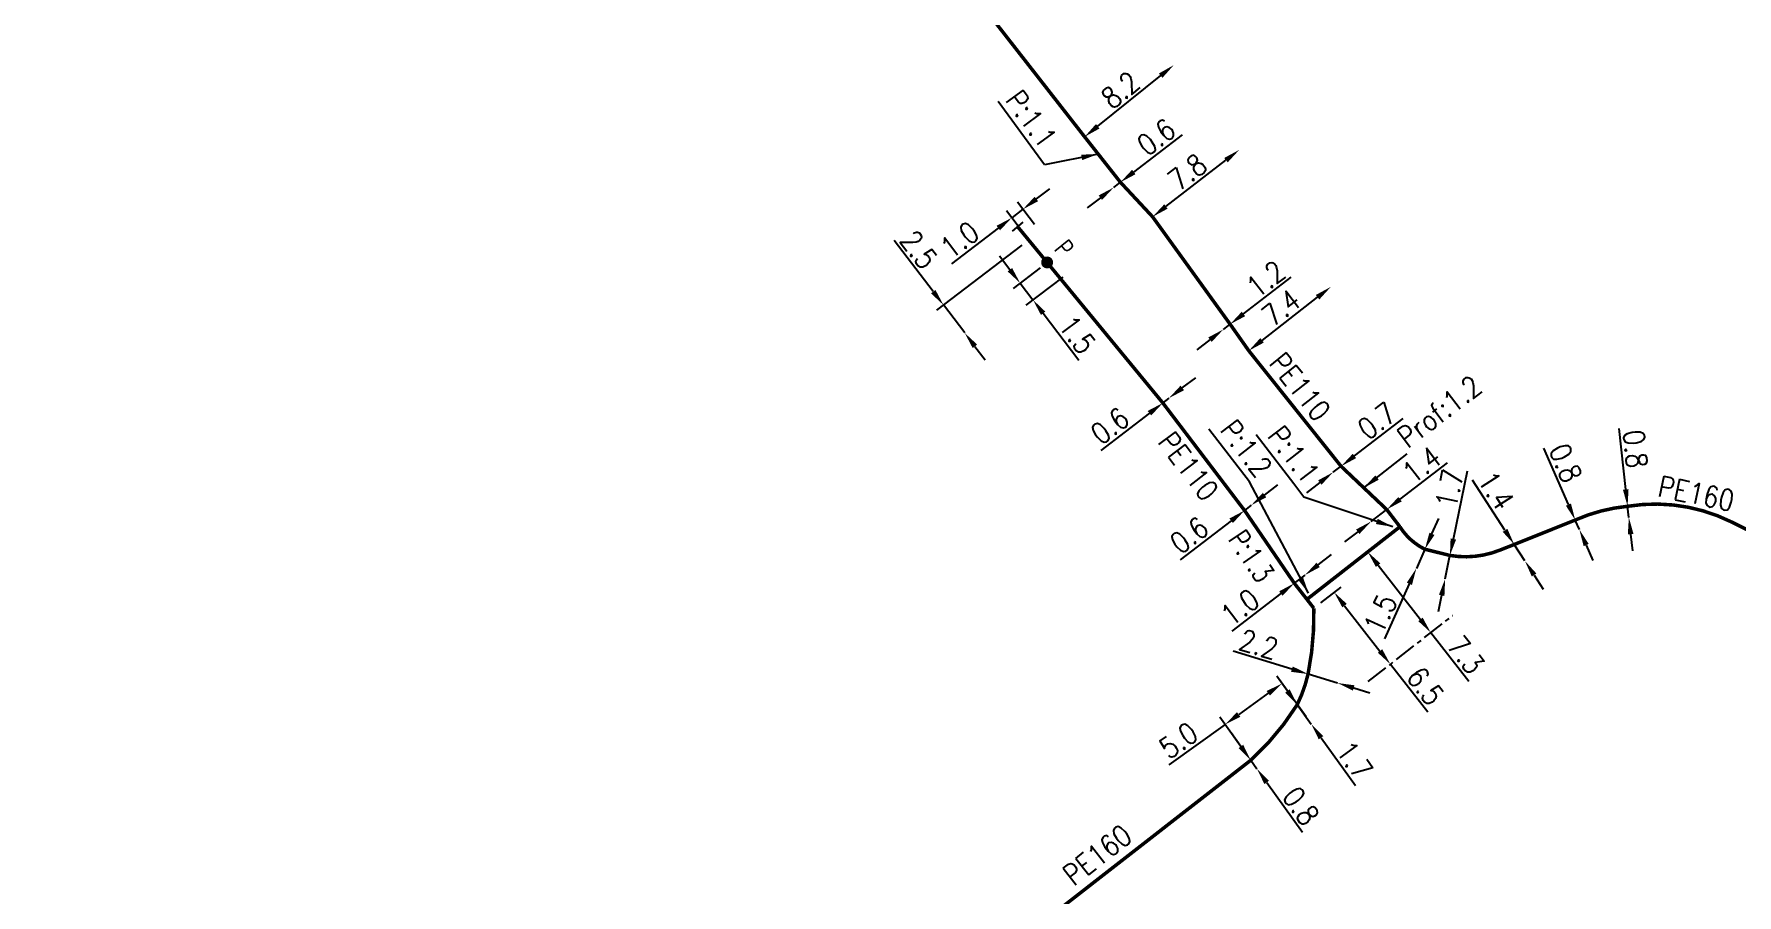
# Model space of a CAD drawing. Header units: millimetres. Extents: x 138988 to 140002, y 128990 to 130001.
# Drawn here: x 139552.9 to 139674.1, y 129107.6 to 129168.9 of the extents above; entities that cross this region are included whole.
import ezdxf
from ezdxf.enums import TextEntityAlignment as Align

# ---------------------------------------------------------------- set-up
doc = ezdxf.new("R2010")
doc.units = ezdxf.units.MM
doc.header["$PDMODE"] = 34
doc.linetypes.add('CENTER', pattern=[50.8, 31.75, -6.35, 6.35, -6.35])
doc.linetypes.add('L_25_PE', pattern=[2000, 1000, 1000])
doc.layers.get('0').update_dxf_attribs({"linetype": 'CONTINUOUS'})
doc.layers.get('Defpoints').update_dxf_attribs({"linetype": 'CONTINUOUS'})
for name, color, linetype in [('L_150', 1, 'CONTINUOUS'), ('L_300', 7, 'CONTINUOUS'), ('L_340', 7, 'CONTINUOUS')]:
    doc.layers.add(name, color=color, linetype=linetype)
doc.styles.add('G_ROMANS', font='ROMANS.SHX', dxfattribs={"width": 0.75})
doc.styles.get("Standard").update_dxf_attribs({"font": 'romans.shx', "width": 0.85})
doc.dimstyles.get("Standard").update_dxf_attribs({"dimtxt": 1.5, "dimasz": 1.2, "dimexe": 0.625, "dimexo": 0.625, "dimgap": 0.25, "dimtad": 1, "dimdec": 1, "dimzin": 0, "dimdsep": 46, "dimtxsty": 'Standard', "dimcen": -0.5, "dimadec": 0, "dimazin": 0, "dimtfac": 1, "dimtdec": 1, "dimtmove": 0, "dimatfit": 3, "dimfxl": 0, "dimtolj": 1, "dimtzin": 0, "dimarcsym": 0})

# ---------------------------------------------------------------- blocks, each defined once
blk = doc.blocks.new('*D808')
at = {"layer": 'Defpoints', "color": 0, "linetype": 'Continuous', "transparency": 16777216}
for p in [(139625, 129152.62), (139626.61, 129151.96), (139623.99, 129149.96)]:
    blk.add_point(p, dxfattribs=at)
at = {"layer": 'L_300', "color": 0, "linetype": 'Continuous', "lineweight": -2, "transparency": 16777216}
for p, q in [((139622.35, 129152.1), (139621.62, 129153.06)), ((139624.51, 129152.24), (139622.58, 129150.77)), ((139623.08, 129151.15), (139623.99, 129149.96)), ((139626.11, 129151.58), (139623.49, 129149.58)), ((139624.72, 129149), (139627.26, 129145.67))]:
    blk.add_line(p, q, dxfattribs=at)
at = {"layer": 'L_300', "color": 0, "linetype": 'Continuous', "transparency": 16777216}
for points in [[(139622.51, 129152.22), (139622.19, 129151.98), (139623.08, 129151.15)], [(139624.87, 129149.12), (139624.56, 129148.88), (139623.99, 129149.96)]]:
    blk.add_solid(points, dxfattribs=at)
at = {"layer": 'L_300', "color": 0, "linetype": 'Continuous', "transparency": 16777216, "insert": (139627.14, 129147.47), "char_height": 1.5, "attachment_point": 5, "rotation": 307.3191}
blk.add_mtext('\\A1;1.5', dxfattribs=at)
blk = doc.blocks.new('*D809')
at = {"layer": 'Defpoints', "color": 0, "linetype": 'Continuous', "transparency": 16777216}
for p in [(139633.24, 129142.61), (139633.67, 129142.95), (139633.67, 129142.95)]:
    blk.add_point(p, dxfattribs=at)
at = {"layer": 'L_150', "color": 0, "linetype": 'Continuous', "lineweight": -2, "transparency": 16777216}
for p, q in [((139634.62, 129143.68), (139635.58, 129144.41)), ((139633.67, 129142.95), (139633.24, 129142.61)), ((139632.28, 129141.88), (139628.82, 129139.22))]:
    blk.add_line(p, q, dxfattribs=at)
at = {"layer": 'L_150', "color": 0, "linetype": 'Continuous', "transparency": 16777216}
for points in [[(139634.5, 129143.84), (139634.75, 129143.52), (139633.67, 129142.95)], [(139632.16, 129142.04), (139632.41, 129141.72), (139633.24, 129142.61)]]:
    blk.add_solid(points, dxfattribs=at)
at = {"layer": 'L_150', "color": 0, "linetype": 'Continuous', "transparency": 16777216, "insert": (139629.47, 129140.98), "char_height": 1.5, "attachment_point": 5, "rotation": 37.5243}
blk.add_mtext('\\A1;0.6', dxfattribs=at)
blk = doc.blocks.new('*D810')
at = {"layer": 'Defpoints', "color": 0, "linetype": 'Continuous', "transparency": 16777216}
for p in [(139639.06, 129134.95), (139639.53, 129135.32), (139639.53, 129135.32)]:
    blk.add_point(p, dxfattribs=at)
at = {"layer": 'L_150', "color": 0, "linetype": 'Continuous', "lineweight": -2, "transparency": 16777216}
for p, q in [((139640.48, 129136.05), (139641.43, 129136.78)), ((139639.53, 129135.32), (139639.06, 129134.95)), ((139638.1, 129134.22), (139634.47, 129131.43))]:
    blk.add_line(p, q, dxfattribs=at)
at = {"layer": 'L_150', "color": 0, "linetype": 'Continuous', "transparency": 16777216}
for points in [[(139640.36, 129136.21), (139640.6, 129135.89), (139639.53, 129135.32)], [(139637.98, 129134.38), (139638.23, 129134.06), (139639.06, 129134.95)]]:
    blk.add_solid(points, dxfattribs=at)
at = {"layer": 'L_150', "color": 0, "linetype": 'Continuous', "transparency": 16777216, "insert": (139635.12, 129133.19), "char_height": 1.5, "attachment_point": 5, "rotation": 37.5243}
blk.add_mtext('\\A1;0.6', dxfattribs=at)
blk = doc.blocks.new('*D811')
at = {"layer": 'Defpoints', "color": 0, "linetype": 'Continuous', "transparency": 16777216}
for p in [(139643.35, 129130.34), (139643.35, 129130.34), (139642.6, 129129.77)]:
    blk.add_point(p, dxfattribs=at)
at = {"layer": 'L_150', "color": 0, "linetype": 'Continuous', "lineweight": -2, "transparency": 16777216}
for p, q in [((139644.3, 129131.08), (139645.25, 129131.81)), ((139643.35, 129130.34), (139642.6, 129129.77)), ((139641.65, 129129.03), (139638.16, 129126.36))]:
    blk.add_line(p, q, dxfattribs=at)
at = {"layer": 'L_150', "color": 0, "linetype": 'Continuous', "transparency": 16777216}
for points in [[(139644.18, 129131.23), (139644.42, 129130.92), (139643.35, 129130.34)], [(139641.52, 129129.19), (139641.77, 129128.88), (139642.6, 129129.77)]]:
    blk.add_solid(points, dxfattribs=at)
at = {"layer": 'L_150', "color": 0, "linetype": 'Continuous', "transparency": 16777216, "insert": (139638.74, 129128.06), "char_height": 1.5, "attachment_point": 5, "rotation": 37.5243}
blk.add_mtext('\\A1;1.0', dxfattribs=at)
blk = doc.blocks.new('L_340_07')
at = {"color": 0, "linetype": 'Continuous', "const_width": 0.25, "flags": 128}
blk.add_lwpolyline([(0, 0), (1.25, 0)], dxfattribs=at)
at = {"color": 0, "linetype": 'Continuous', "flags": 128}
blk.add_lwpolyline([(1.25, -0.5), (1.25, 0.5)], dxfattribs=at)
at = {"color": 0, "linetype": 'Continuous', "style": 'G_ROMANS', "width": 0.75, "flags": 3}
for tag, p in [('DEF_LEG', (0.72, -3.47)), ('DEF_COUP', (0.72, -5.97)), ('DEF_TYPE', (0.72, -8.47))]:
    blk.add_attdef(tag, text='', height=1.2, dxfattribs=at).set_placement(p, align=Align.MIDDLE)
blk = doc.blocks.new('*D812')
at = {"layer": 'Defpoints', "color": 0, "linetype": 'Continuous', "transparency": 16777216}
for p in [(139623.28, 129156.41), (139623.69, 129154.21), (139624.49, 129154.83)]:
    blk.add_point(p, dxfattribs=at)
at = {"layer": 'L_340', "color": 0, "linetype": 'Continuous', "lineweight": -2, "transparency": 16777216}
for p, q in [((139624.24, 129157.14), (139625.19, 129157.87)), ((139624.11, 129155.32), (139622.9, 129156.91)), ((139623.31, 129154.71), (139622.1, 129156.3)), ((139623.28, 129156.41), (139622.48, 129155.8)), ((139621.52, 129155.07), (139618.19, 129152.53))]:
    blk.add_line(p, q, dxfattribs=at)
at = {"layer": 'L_340', "color": 0, "linetype": 'Continuous', "transparency": 16777216}
for points in [[(139624.11, 129157.3), (139624.36, 129156.98), (139623.28, 129156.41)], [(139621.4, 129155.23), (139621.65, 129154.91), (139622.48, 129155.8)]]:
    blk.add_solid(points, dxfattribs=at)
at = {"layer": 'L_340', "color": 0, "linetype": 'Continuous', "transparency": 16777216, "insert": (139618.78, 129154.23), "char_height": 1.5, "attachment_point": 5, "rotation": 37.3218}
blk.add_mtext('\\A1;1.0', dxfattribs=at)
blk = doc.blocks.new('L_300_12')
at = {"color": 0, "linetype": 'Continuous', "const_width": 0.497, "flags": 128}
blk.add_lwpolyline([(-0.25, 0, 1), (0.25, 0, 1)], format="xyb", close=True, dxfattribs=at)
at = {"color": 0, "linetype": 'Continuous', "style": 'G_ROMANS', "width": 0.75}
blk.add_text('P', height=1.5, dxfattribs=at).set_placement((0, 1.85), align=Align.MIDDLE)
at = {"color": 0, "linetype": 'Continuous', "width": 0.75, "flags": 3}
for tag, p in [('DEF_LEG', (0, -5)), ('DEF_COUP', (0, -7.5)), ('DEF_TYPE', (0, -10))]:
    blk.add_attdef(tag, text='', height=1.2, dxfattribs=at).set_placement(p, align=Align.MIDDLE)
blk = doc.blocks.new('*D813')
at = {"layer": 'Defpoints', "color": 0, "linetype": 'Continuous', "transparency": 16777216}
for p in [(139645.2, 129150.88), (139645.2, 129150.88), (139639.36, 129146.33)]:
    blk.add_point(p, dxfattribs=at)
at = {"layer": 'L_150', "color": 0, "linetype": 'Continuous', "lineweight": -2, "transparency": 16777216}
blk.add_line((139640.31, 129147.07), (139644.25, 129150.14), dxfattribs=at)
at = {"layer": 'L_150', "color": 0, "linetype": 'Continuous', "transparency": 16777216}
for points in [[(139644.13, 129150.3), (139644.38, 129149.98), (139645.2, 129150.88)], [(139640.18, 129147.23), (139640.43, 129146.91), (139639.36, 129146.33)]]:
    blk.add_solid(points, dxfattribs=at)
at = {"layer": 'L_150', "color": 0, "linetype": 'Continuous', "transparency": 16777216, "insert": (139641.67, 129149.39), "char_height": 1.5, "attachment_point": 5, "rotation": 37.872}
blk.add_mtext('\\A1;7.4', dxfattribs=at)
blk = doc.blocks.new('*D814')
at = {"layer": 'Defpoints', "color": 0, "linetype": 'Continuous', "transparency": 16777216}
for p in [(139638.68, 129160.64), (139638.68, 129160.64), (139632.51, 129155.87)]:
    blk.add_point(p, dxfattribs=at)
at = {"layer": 'L_150', "color": 0, "linetype": 'Continuous', "lineweight": -2, "transparency": 16777216}
blk.add_line((139633.46, 129156.61), (139637.73, 129159.91), dxfattribs=at)
at = {"layer": 'L_150', "color": 0, "linetype": 'Continuous', "transparency": 16777216}
for points in [[(139637.61, 129160.06), (139637.86, 129159.75), (139638.68, 129160.64)], [(139633.34, 129156.76), (139633.58, 129156.45), (139632.51, 129155.87)]]:
    blk.add_solid(points, dxfattribs=at)
at = {"layer": 'L_150', "color": 0, "linetype": 'Continuous', "transparency": 16777216, "insert": (139634.99, 129159.05), "char_height": 1.5, "attachment_point": 5, "rotation": 37.6749}
blk.add_mtext('\\A1;7.8', dxfattribs=at)
blk = doc.blocks.new('*D815')
at = {"layer": 'Defpoints', "color": 0, "linetype": 'Continuous', "transparency": 16777216}
for p in [(139634.02, 129166.68), (139634.02, 129166.68), (139627.67, 129161.57)]:
    blk.add_point(p, dxfattribs=at)
at = {"layer": 'L_150', "color": 0, "linetype": 'Continuous', "lineweight": -2, "transparency": 16777216}
blk.add_line((139628.61, 129162.32), (139633.09, 129165.93), dxfattribs=at)
at = {"layer": 'L_150', "color": 0, "linetype": 'Continuous', "transparency": 16777216}
for points in [[(139632.96, 129166.08), (139633.21, 129165.77), (139634.02, 129166.68)], [(139628.48, 129162.48), (139628.73, 129162.16), (139627.67, 129161.57)]]:
    blk.add_solid(points, dxfattribs=at)
at = {"layer": 'L_150', "color": 0, "linetype": 'Continuous', "transparency": 16777216, "insert": (139630.22, 129164.9), "char_height": 1.5, "attachment_point": 5, "rotation": 38.8459}
blk.add_mtext('\\A1;8.2', dxfattribs=at)
blk = doc.blocks.new('*D816')
at = {"layer": 'Defpoints', "color": 0, "linetype": 'Continuous', "transparency": 16777216}
for p in [(139629.74, 129157.96), (139629.74, 129157.96), (139630.22, 129158.33)]:
    blk.add_point(p, dxfattribs=at)
at = {"layer": 'L_150', "color": 0, "linetype": 'Continuous', "lineweight": -2, "transparency": 16777216}
for p, q in [((139631.17, 129159.06), (139634.63, 129161.72)), ((139629.74, 129157.96), (139630.22, 129158.33)), ((139628.79, 129157.23), (139627.84, 129156.5))]:
    blk.add_line(p, q, dxfattribs=at)
at = {"layer": 'L_150', "color": 0, "linetype": 'Continuous', "transparency": 16777216}
for points in [[(139631.05, 129159.22), (139631.29, 129158.9), (139630.22, 129158.33)], [(139628.67, 129157.39), (139628.91, 129157.07), (139629.74, 129157.96)]]:
    blk.add_solid(points, dxfattribs=at)
at = {"layer": 'L_150', "color": 0, "linetype": 'Continuous', "transparency": 16777216, "insert": (139632.77, 129161.55), "char_height": 1.5, "attachment_point": 5, "rotation": 37.5734}
blk.add_mtext('\\A1;0.6', dxfattribs=at)
blk = doc.blocks.new('*D831')
at = {"layer": 'Defpoints', "color": 0, "linetype": 'Continuous', "transparency": 16777216}
for p in [(139645.37, 129137.68), (139645.37, 129137.68), (139645.93, 129138.1)]:
    blk.add_point(p, dxfattribs=at)
at = {"layer": 'L_150', "color": 0, "linetype": 'Continuous', "lineweight": -2, "transparency": 16777216}
for p, q in [((139646.88, 129138.84), (139650.35, 129141.5)), ((139645.37, 129137.68), (139645.93, 129138.1)), ((139644.42, 129136.95), (139643.47, 129136.22))]:
    blk.add_line(p, q, dxfattribs=at)
at = {"layer": 'L_150', "color": 0, "linetype": 'Continuous', "transparency": 16777216}
for points in [[(139646.76, 129138.99), (139647, 129138.68), (139645.93, 129138.1)], [(139644.3, 129137.1), (139644.54, 129136.79), (139645.37, 129137.68)]]:
    blk.add_solid(points, dxfattribs=at)
at = {"layer": 'L_150', "color": 0, "linetype": 'Continuous', "transparency": 16777216, "insert": (139648.48, 129141.33), "char_height": 1.5, "attachment_point": 5, "rotation": 37.5443}
blk.add_mtext('\\A1;0.7', dxfattribs=at)
blk = doc.blocks.new('*D832')
at = {"layer": 'Defpoints', "color": 0, "linetype": 'Continuous', "transparency": 16777216}
for p in [(139653.68, 129131.75), (139653.34, 129130.08), (139653.34, 129130.08)]:
    blk.add_point(p, dxfattribs=at)
at = {"layer": 'L_150', "color": 0, "linetype": 'Continuous', "lineweight": -2, "transparency": 16777216}
for p, q in [((139653.93, 129132.92), (139654.93, 129137.77)), ((139653.34, 129130.08), (139653.68, 129131.75)), ((139653.09, 129128.91), (139652.85, 129127.73))]:
    blk.add_line(p, q, dxfattribs=at)
at = {"layer": 'L_150', "color": 0, "linetype": 'Continuous', "transparency": 16777216}
for points in [[(139653.73, 129132.96), (139654.12, 129132.88), (139653.68, 129131.75)], [(139652.9, 129128.95), (139653.29, 129128.86), (139653.34, 129130.08)]]:
    blk.add_solid(points, dxfattribs=at)
at = {"layer": 'L_150', "color": 0, "linetype": 'Continuous', "transparency": 16777216, "insert": (139653.65, 129136.51), "char_height": 1.5, "attachment_point": 5, "rotation": 78.2862}
blk.add_mtext('\\A1;1.7', dxfattribs=at)
blk = doc.blocks.new('*D833')
at = {"layer": 'Defpoints', "color": 0, "linetype": 'Continuous', "transparency": 16777216}
for p in [(139658.26, 129132.53), (139659.02, 129131.36), (139659.02, 129131.36)]:
    blk.add_point(p, dxfattribs=at)
at = {"layer": 'L_150', "color": 0, "linetype": 'Continuous', "lineweight": -2, "transparency": 16777216}
for p, q in [((139657.6, 129133.54), (139655.29, 129137.1)), ((139659.02, 129131.36), (139658.26, 129132.53)), ((139659.68, 129130.35), (139660.33, 129129.35))]:
    blk.add_line(p, q, dxfattribs=at)
at = {"layer": 'L_150', "color": 0, "linetype": 'Continuous', "transparency": 16777216}
for points in [[(139657.77, 129133.65), (139657.44, 129133.43), (139658.26, 129132.53)], [(139659.84, 129130.46), (139659.51, 129130.25), (139659.02, 129131.36)]]:
    blk.add_solid(points, dxfattribs=at)
at = {"layer": 'L_150', "color": 0, "linetype": 'Continuous', "transparency": 16777216, "insert": (139656.96, 129136.37), "char_height": 1.5, "attachment_point": 5, "rotation": 303.0601}
blk.add_mtext('\\A1;1.4', dxfattribs=at)
blk = doc.blocks.new('*D834')
at = {"layer": 'Defpoints', "color": 0, "linetype": 'Continuous', "transparency": 16777216}
for p in [(139666.33, 129135.25), (139666.42, 129134.46), (139666.42, 129134.46)]:
    blk.add_point(p, dxfattribs=at)
at = {"layer": 'L_150', "color": 0, "linetype": 'Continuous', "lineweight": -2, "transparency": 16777216}
for p, q in [((139666.2, 129136.45), (139665.72, 129140.79)), ((139666.42, 129134.46), (139666.33, 129135.25)), ((139666.55, 129133.27), (139666.68, 129132.07))]:
    blk.add_line(p, q, dxfattribs=at)
at = {"layer": 'L_150', "color": 0, "linetype": 'Continuous', "transparency": 16777216}
for points in [[(139666.4, 129136.47), (139666, 129136.43), (139666.33, 129135.25)], [(139666.75, 129133.29), (139666.35, 129133.24), (139666.42, 129134.46)]]:
    blk.add_solid(points, dxfattribs=at)
at = {"layer": 'L_150', "color": 0, "linetype": 'Continuous', "transparency": 16777216, "insert": (139666.89, 129139.33), "char_height": 1.5, "attachment_point": 5, "rotation": 276.2711}
blk.add_mtext('\\A1;0.8', dxfattribs=at)
blk = doc.blocks.new('*D835')
at = {"layer": 'Defpoints', "color": 0, "linetype": 'Continuous', "transparency": 16777216}
for p in [(139662.6, 129134.27), (139662.9, 129133.59), (139662.9, 129133.59)]:
    blk.add_point(p, dxfattribs=at)
at = {"layer": 'L_150', "color": 0, "linetype": 'Continuous', "lineweight": -2, "transparency": 16777216}
for p, q in [((139662.12, 129135.37), (139660.37, 129139.38)), ((139662.9, 129133.59), (139662.6, 129134.27)), ((139663.38, 129132.49), (139663.86, 129131.39))]:
    blk.add_line(p, q, dxfattribs=at)
at = {"layer": 'L_150', "color": 0, "linetype": 'Continuous', "transparency": 16777216}
for points in [[(139662.3, 129135.45), (139661.94, 129135.29), (139662.6, 129134.27)], [(139663.56, 129132.57), (139663.2, 129132.41), (139662.9, 129133.59)]]:
    blk.add_solid(points, dxfattribs=at)
at = {"layer": 'L_150', "color": 0, "linetype": 'Continuous', "transparency": 16777216, "insert": (139661.92, 129138.33), "char_height": 1.5, "attachment_point": 5, "rotation": 293.5574}
blk.add_mtext('\\A1;0.8', dxfattribs=at)
blk = doc.blocks.new('*D878')
at = {"layer": 'Defpoints', "color": 0, "linetype": 'Continuous', "transparency": 16777216}
for p in [(139638.03, 129148.22), (139637.55, 129147.85), (139637.55, 129147.85)]:
    blk.add_point(p, dxfattribs=at)
at = {"layer": 'L_150', "color": 0, "linetype": 'Continuous', "lineweight": -2, "transparency": 16777216}
for p, q in [((139638.98, 129148.95), (139642.38, 129151.56)), ((139637.55, 129147.85), (139638.03, 129148.22)), ((139636.6, 129147.12), (139635.65, 129146.39))]:
    blk.add_line(p, q, dxfattribs=at)
at = {"layer": 'L_150', "color": 0, "linetype": 'Continuous', "transparency": 16777216}
for points in [[(139638.86, 129149.11), (139639.1, 129148.79), (139638.03, 129148.22)], [(139636.48, 129147.28), (139636.72, 129146.96), (139637.55, 129147.85)]]:
    blk.add_solid(points, dxfattribs=at)
at = {"layer": 'L_150', "color": 0, "linetype": 'Continuous', "transparency": 16777216, "insert": (139640.58, 129151.44), "char_height": 1.5, "attachment_point": 5, "rotation": 37.5443}
blk.add_mtext('\\A1;1.2', dxfattribs=at)
blk = doc.blocks.new('*D879')
at = {"layer": 'Defpoints', "color": 0, "linetype": 'Continuous', "transparency": 16777216}
for p in [(139643.5, 129128.62), (139652.32, 129126.25), (139652.32, 129126.25)]:
    blk.add_point(p, dxfattribs=at)
at = {"layer": 'L_150', "color": 0, "linetype": 'Continuous', "lineweight": -2, "transparency": 16777216}
for p, q in [((139643.99, 129129), (139648.32, 129132.39)), ((139648.57, 129131.05), (139651.58, 129127.19)), ((139652.32, 129126.25), (139655.02, 129122.8))]:
    blk.add_line(p, q, dxfattribs=at)
at = {"layer": 'L_150', "color": 0, "linetype": 'Continuous', "transparency": 16777216}
for points in [[(139648.73, 129131.18), (139648.41, 129130.93), (139647.83, 129132)], [(139651.74, 129127.32), (139651.43, 129127.07), (139652.32, 129126.25)]]:
    blk.add_solid(points, dxfattribs=at)
at = {"layer": 'L_150', "color": 0, "linetype": 'Continuous', "transparency": 16777216, "insert": (139654.83, 129124.67), "char_height": 1.5, "attachment_point": 5, "rotation": 308.0057}
blk.add_mtext('\\A1;7.3', dxfattribs=at)
blk = doc.blocks.new('*D880')
at = {"layer": 'Defpoints', "color": 0, "linetype": 'Continuous', "transparency": 16777216}
for p in [(139642.81, 129121.12), (139643.81, 129119.74), (139643.81, 129119.74)]:
    blk.add_point(p, dxfattribs=at)
at = {"layer": 'L_150', "color": 0, "linetype": 'Continuous', "lineweight": -2, "transparency": 16777216}
for p, q in [((139642.11, 129122.09), (139641.41, 129123.07)), ((139642.81, 129121.12), (139643.81, 129119.74)), ((139644.51, 129118.76), (139646.95, 129115.36))]:
    blk.add_line(p, q, dxfattribs=at)
at = {"layer": 'L_150', "color": 0, "linetype": 'Continuous', "transparency": 16777216}
for points in [[(139642.27, 129122.21), (139641.95, 129121.97), (139642.81, 129121.12)], [(139644.67, 129118.88), (139644.34, 129118.65), (139643.81, 129119.74)]]:
    blk.add_solid(points, dxfattribs=at)
at = {"layer": 'L_150', "color": 0, "linetype": 'Continuous', "transparency": 16777216, "insert": (139646.89, 129117.16), "char_height": 1.5, "attachment_point": 5, "rotation": 305.7506}
blk.add_mtext('\\A1;1.7', dxfattribs=at)
blk = doc.blocks.new('*D881')
at = {"layer": 'Defpoints', "color": 0, "linetype": 'Continuous', "transparency": 16777216}
for p in [(139641.73, 129122.63), (139643.81, 129119.74), (139639.5, 129117.16)]:
    blk.add_point(p, dxfattribs=at)
at = {"layer": 'L_150', "color": 0, "linetype": 'Continuous', "lineweight": -2, "transparency": 16777216}
for p, q in [((139643.44, 129120.25), (139641.36, 129123.14)), ((139640.75, 129121.93), (139638.64, 129120.41)), ((139637.67, 129119.71), (139633.66, 129116.83)), ((139639.13, 129117.67), (139637.3, 129120.22))]:
    blk.add_line(p, q, dxfattribs=at)
at = {"layer": 'L_150', "color": 0, "linetype": 'Continuous', "transparency": 16777216}
for points in [[(139640.63, 129122.09), (139640.87, 129121.77), (139641.73, 129122.63)], [(139638.52, 129120.58), (139638.76, 129120.25), (139637.67, 129119.71)]]:
    blk.add_solid(points, dxfattribs=at)
at = {"layer": 'L_150', "color": 0, "linetype": 'Continuous', "transparency": 16777216, "insert": (139634.36, 129118.57), "char_height": 1.5, "attachment_point": 5, "rotation": 35.7118}
blk.add_mtext('\\A1;5.0', dxfattribs=at)
blk = doc.blocks.new('*D882')
at = {"layer": 'Defpoints', "color": 0, "linetype": 'Continuous', "transparency": 16777216}
for p in [(139639.5, 129117.16), (139639.94, 129116.56), (139639.94, 129116.56)]:
    blk.add_point(p, dxfattribs=at)
at = {"layer": 'L_150', "color": 0, "linetype": 'Continuous', "lineweight": -2, "transparency": 16777216}
for p, q in [((139638.8, 129118.14), (139638.1, 129119.11)), ((139639.5, 129117.16), (139639.94, 129116.56)), ((139640.64, 129115.58), (139643.19, 129112.03))]:
    blk.add_line(p, q, dxfattribs=at)
at = {"layer": 'L_150', "color": 0, "linetype": 'Continuous', "transparency": 16777216}
for points in [[(139638.96, 129118.26), (139638.63, 129118.02), (139639.5, 129117.16)], [(139640.8, 129115.7), (139640.47, 129115.46), (139639.94, 129116.56)]]:
    blk.add_solid(points, dxfattribs=at)
at = {"layer": 'L_150', "color": 0, "linetype": 'Continuous', "transparency": 16777216, "insert": (139643.07, 129113.9), "char_height": 1.5, "attachment_point": 5, "rotation": 305.7118}
blk.add_mtext('\\A1;0.8', dxfattribs=at)
blk = doc.blocks.new('*D883')
at = {"layer": 'Defpoints', "color": 0, "linetype": 'Continuous', "transparency": 16777216}
for p in [(139643.99, 129127.99), (139649.44, 129124), (139649.44, 129124)]:
    blk.add_point(p, dxfattribs=at)
at = {"layer": 'L_150', "color": 0, "linetype": 'Continuous', "lineweight": -2, "transparency": 16777216}
for p, q in [((139644.48, 129128.37), (139645.93, 129129.5)), ((139646.18, 129128.17), (139648.7, 129124.94)), ((139649.44, 129124), (139652.1, 129120.6))]:
    blk.add_line(p, q, dxfattribs=at)
at = {"layer": 'L_150', "color": 0, "linetype": 'Continuous', "transparency": 16777216}
for points in [[(139646.34, 129128.3), (139646.02, 129128.05), (139645.44, 129129.12)], [(139648.86, 129125.07), (139648.55, 129124.82), (139649.44, 129124)]]:
    blk.add_solid(points, dxfattribs=at)
at = {"layer": 'L_150', "color": 0, "linetype": 'Continuous', "transparency": 16777216, "insert": (139651.93, 129122.44), "char_height": 1.5, "attachment_point": 5, "rotation": 308.0057}
blk.add_mtext('\\A1;6.5', dxfattribs=at)
blk = doc.blocks.new('*D884')
at = {"layer": 'Defpoints', "color": 0, "linetype": 'Continuous', "transparency": 16777216}
for p in [(139651.9, 129132.19), (139651.29, 129130.83), (139651.29, 129130.83)]:
    blk.add_point(p, dxfattribs=at)
at = {"layer": 'L_150', "color": 0, "linetype": 'Continuous', "lineweight": -2, "transparency": 16777216}
for p, q in [((139652.4, 129133.29), (139652.89, 129134.38)), ((139651.9, 129132.19), (139651.29, 129130.83)), ((139650.79, 129129.73), (139649.03, 129125.82))]:
    blk.add_line(p, q, dxfattribs=at)
at = {"layer": 'L_150', "color": 0, "linetype": 'Continuous', "transparency": 16777216}
for points in [[(139652.22, 129133.37), (139652.58, 129133.21), (139651.9, 129132.19)], [(139650.61, 129129.81), (139650.98, 129129.65), (139651.29, 129130.83)]]:
    blk.add_solid(points, dxfattribs=at)
at = {"layer": 'L_150', "color": 0, "linetype": 'Continuous', "transparency": 16777216, "insert": (139648.73, 129127.6), "char_height": 1.5, "attachment_point": 5, "rotation": 65.727}
blk.add_mtext('\\A1;1.5', dxfattribs=at)
blk = doc.blocks.new('*D885')
at = {"layer": 'Defpoints', "color": 0, "linetype": 'Continuous', "transparency": 16777216}
for p in [(139649.18, 129135.02), (139648.07, 129134.17), (139648.07, 129134.17)]:
    blk.add_point(p, dxfattribs=at)
at = {"layer": 'L_150', "color": 0, "linetype": 'Continuous', "lineweight": -2, "transparency": 16777216}
for p, q in [((139650.13, 129135.75), (139653.5, 129138.34)), ((139648.07, 129134.17), (139649.18, 129135.02)), ((139647.12, 129133.44), (139646.17, 129132.71))]:
    blk.add_line(p, q, dxfattribs=at)
at = {"layer": 'L_150', "color": 0, "linetype": 'Continuous', "transparency": 16777216}
for points in [[(139650.01, 129135.91), (139650.25, 129135.6), (139649.18, 129135.02)], [(139647, 129133.6), (139647.24, 129133.28), (139648.07, 129134.17)]]:
    blk.add_solid(points, dxfattribs=at)
at = {"layer": 'L_150', "color": 0, "linetype": 'Continuous', "transparency": 16777216, "insert": (139651.68, 129138.21), "char_height": 1.5, "attachment_point": 5, "rotation": 37.5443}
blk.add_mtext('\\A1;1.4', dxfattribs=at)
blk = doc.blocks.new('*D886')
at = {"layer": 'Defpoints', "color": 0, "linetype": 'Continuous', "transparency": 16777216}
for p in [(139643.58, 129123.3), (139645.68, 129122.66), (139645.68, 129122.66)]:
    blk.add_point(p, dxfattribs=at)
at = {"layer": 'L_150', "color": 0, "linetype": 'Continuous', "lineweight": -2, "transparency": 16777216}
for p, q in [((139642.43, 129123.65), (139638.25, 129124.93)), ((139645.68, 129122.66), (139643.58, 129123.3)), ((139646.83, 129122.31), (139647.98, 129121.96))]:
    blk.add_line(p, q, dxfattribs=at)
at = {"layer": 'L_150', "color": 0, "linetype": 'Continuous', "transparency": 16777216}
for points in [[(139642.49, 129123.84), (139642.37, 129123.46), (139643.58, 129123.3)], [(139646.89, 129122.5), (139646.77, 129122.12), (139645.68, 129122.66)]]:
    blk.add_solid(points, dxfattribs=at)
at = {"layer": 'L_150', "color": 0, "linetype": 'Continuous', "transparency": 16777216, "insert": (139640.06, 129125.42), "char_height": 1.5, "attachment_point": 5, "rotation": 343.0473}
blk.add_mtext('\\A1;2.2', dxfattribs=at)
blk = doc.blocks.new('*D888')
at = {"layer": 'Defpoints', "color": 0, "linetype": 'Continuous', "transparency": 16777216}
for p in [(139623.69, 129154.21), (139619.13, 129147.6), (139619.13, 129147.6)]:
    blk.add_point(p, dxfattribs=at)
at = {"layer": 'L_340', "color": 0, "linetype": 'Continuous', "lineweight": -2, "transparency": 16777216}
for p, q in [((139616.89, 129150.54), (139614.11, 129154.18)), ((139623.19, 129153.84), (139617.12, 129149.21)), ((139619.13, 129147.6), (139617.62, 129149.59)), ((139619.86, 129146.64), (139620.59, 129145.69))]:
    blk.add_line(p, q, dxfattribs=at)
at = {"layer": 'L_340', "color": 0, "linetype": 'Continuous', "transparency": 16777216}
for points in [[(139617.05, 129150.66), (139616.73, 129150.42), (139617.62, 129149.59)], [(139620.02, 129146.77), (139619.7, 129146.52), (139619.13, 129147.6)]]:
    blk.add_solid(points, dxfattribs=at)
at = {"layer": 'L_340', "color": 0, "linetype": 'Continuous', "transparency": 16777216, "insert": (139615.87, 129153.53), "char_height": 1.5, "attachment_point": 5, "rotation": 307.3218}
blk.add_mtext('\\A1;2.5', dxfattribs=at)

msp = doc.modelspace()

# ---------------------------------------------------------------- linework, layer by layer
at = {"layer": 'L_150', "linetype": 'L_25_PE', "const_width": 0.25, "flags": 128}
for points in [[(139583.19, 129220.56), (139588.31, 129213.63), (139593.86, 129207.23), (139594.47, 129206.44), (139597.37, 129201.3), (139598.47, 129199.67), (139598.47, 129199.67), (139603.64, 129192.95), (139604.91, 129191.17), (139610.55, 129183.85), (139614.8, 129178.28), (139620.89, 129170.26), (139627.67, 129161.57), (139630.22, 129158.33), (139632.51, 129155.87), (139638.03, 129148.22), (139639.36, 129146.33), (139645.93, 129138.1), (139649.18, 129135.02), (139650.12, 129133.79)], [(139643.5, 129128.62), (139642.6, 129129.77), (139639.06, 129134.95), (139633.24, 129142.61), (139623.69, 129154.21)]]:
    msp.add_lwpolyline(points, dxfattribs=at)
msp.add_lwpolyline([(139552.99, 128999.47), (139553, 128999.57), (139553.9, 129004.57), (139559.46, 129008.79), (139559.62, 129010.38), (139560.45, 129020.23), (139560.99, 129026.73), (139561.82, 129031.6), (139562.42, 129036.53), (139563.23, 129043.2), (139563.9, 129044.8), (139566.96, 129057.42), (139572.99, 129065.52), (139578.43, 129069.38), (139583.99, 129074.09), (139587.8, 129077.49), (139593.07, 129081.13), (139600.93, 129087.3), (139606.06, 129091.32), (139606.06, 129091.32), (139610.42, 129094.65), (139619.22, 129101.37), (139639.5, 129117.16), (139639.5, 129117.16, 0.069003), (139642.81, 129121.12), (139642.81, 129121.12), (139642.81, 129121.12), (139642.81, 129121.12, 0.057214), (139643.58, 129123.3), (139643.58, 129123.3), (139643.58, 129123.3, 0.055423), (139643.99, 129127.99), (139643.99, 129127.99), (139643.5, 129128.62), (139650.12, 129133.79, 0.136555), (139651.9, 129132.19), (139651.9, 129132.19), (139651.9, 129132.19), (139651.9, 129132.19), (139653.68, 129131.75), (139653.68, 129131.75, 0.138632), (139657.22, 129132.12), (139658.26, 129132.53), (139662.6, 129134.27), (139662.6, 129134.27, -0.080552), (139666.33, 129135.25), (139666.33, 129135.25), (139666.33, 129135.25, -0.156893), (139673.72, 129134.14), (139675.14, 129133.43), (139675.14, 129133.43, -0.108008), (139679.03, 129130.08), (139680.63, 129127.96), (139685.09, 129122.03), (139694.5, 129109.84), (139703.81, 129097.97), (139708.65, 129091.71), (139712.99, 129085.97), (139714.19, 129084.38, -0.067584), (139720.8, 129072.66), (139721.61, 129070.62), (139727.37, 129056.13), (139727.56, 129055.66, 0.05811), (139731.16, 129049.22), (139731.16, 129049.22), (139731.16, 129049.22, 0.08868), (139738.99, 129043.18), (139738.99, 129043.18), (139738.99, 129043.18, 0.072211), (139745.24, 129041.34), (139745.24, 129041.34), (139752.5, 129040.42), (139752.5, 129040.42, 0.049638), (139760.46, 129040.28), (139760.46, 129040.28), (139760.46, 129040.28, 0.038327), (139764.54, 129040.92, 0.02165), (139768.45, 129041.98, 0.027967), (139774.38, 129044.15), (139774.38, 129044.15), (139774.38, 129044.15, 0.063294), (139783.5, 129049.62), (139785.26, 129051.01), (139798.58, 129061.54), (139804.88, 129066.26), (139807.44, 129068.17), (139807.27, 129070.04), (139807.25, 129070.22), (139807.57, 129070.47)], format="xyb", dxfattribs=at)
at = {"layer": 'L_150', "color": 7, "linetype": 'CENTER', "ltscale": 0.05, "flags": 128}
msp.add_lwpolyline([(139647.87, 129122.77), (139653.9, 129127.48)], dxfattribs=at)

# ---------------------------------------------------------------- block references
at = {"layer": 'L_300', "xscale": 0.85, "yscale": 0.85, "zscale": 0.85, "rotation": 309.454590463113}
msp.add_blockref('L_300_12', (139625, 129152.62), dxfattribs=at)
at = {"layer": 'L_340', "rotation": 129.4545904813999}
msp.add_blockref('L_340_07', (139623.69, 129154.21), dxfattribs=at)

# ---------------------------------------------------------------- texts
at = {"layer": 'L_150', "linetype": 'Continuous', "width": 0.85}
for s, rotation, p in [('PE110', 308.6047, (139643.01, 129143.77)), ('PE110', 307.2265, (139635.06, 129138.11)), ('PE160', 348.2944, (139671.22, 129136.16)), ('PE160', 37.9145, (139628.58, 129110.42))]:
    msp.add_text(s, height=1.5, rotation=rotation, dxfattribs=at).set_placement(p, align=Align.MIDDLE)
at = {"layer": 'L_150', "linetype": 'Continuous', "char_height": 1.5}
for s, insert, attachment_point, rotation in [('\\A1;P:1.1', (139622.56, 129164.63), 4, 306.232), ('\\A1;Prof:1.2', (139650.68, 129139.34), 7, 37.5243), ('\\A1;P:1.2', (139637.83, 129141.13), 4, 307.5243), ('\\A1;P:1.1', (139641.21, 129140.7), 4, 307.5243), ('{\\W0.75;P:1.3}', (139638.44, 129133.32), 4, 304.3305)]:
    msp.add_mtext(s, dxfattribs=dict(at, insert=insert, attachment_point=attachment_point, rotation=rotation))

# ---------------------------------------------------------------- dimensions: what is measured, and where the dimension line sits
at = {"layer": 'L_150', "linetype": 'Continuous'}
for base, p1, p2, angle, picture, middle in [((139634.02, 129166.68), (139627.67, 129161.57), (139634.02, 129166.68), 218.8459, '*D815', (139630.85, 129164.12)), ((139629.74, 129157.96), (139630.22, 129158.33), (139629.74, 129157.96), 37.5734, '*D816', (139633.38, 129160.76)), ((139638.68, 129160.64), (139632.51, 129155.87), (139638.68, 129160.64), 217.6749, '*D814', (139635.6, 129158.26)), ((139645.2, 129150.88), (139639.36, 129146.33), (139645.2, 129150.88), 217.872, '*D813', (139642.28, 129148.6)), ((139633.67, 129142.95), (139633.24, 129142.61), (139633.67, 129142.95), 217.5243, '*D809', (139630.08, 129140.18)), ((139645.37, 129137.68), (139645.93, 129138.1), (139645.37, 129137.68), 37.5443, '*D831', (139649.09, 129140.53)), ((139648.07, 129134.17), (139649.18, 129135.02), (139648.07, 129134.17), 37.5443, '*D885', (139652.29, 129137.42)), ((139662.8992, 129133.5869), (139662.5994, 129134.2744), (139662.8992, 129133.5869), 113.5574, '*D835', (139661.0064, 129137.9279)), ((139666.42, 129134.46), (139666.33, 129135.25), (139666.42, 129134.46), 96.2711, '*D834', (139665.9, 129139.22)), ((139653.34, 129130.08), (139653.68, 129131.75), (139653.34, 129130.08), 78.2862, '*D832', (139654.63, 129136.3)), ((139659.02, 129131.36), (139658.26, 129132.53), (139659.02, 129131.36), 123.0601, '*D833', (139656.12, 129135.82)), ((139639.53, 129135.32), (139639.06, 129134.95), (139639.53, 129135.32), 217.5243, '*D810', (139635.73, 129132.4)), ((139651.29, 129130.83), (139651.9, 129132.19), (139651.29, 129130.83), 65.727, '*D884', (139649.65, 129127.18)), ((139652.32, 129126.25), (139643.5, 129128.62), (139652.32, 129126.25), 128.0057, '*D879', (139654.04, 129124.05)), ((139643.35, 129130.34), (139642.6, 129129.77), (139643.35, 129130.34), 217.5243, '*D811', (139639.35, 129127.27)), ((139649.44, 129124), (139643.99, 129127.99), (139649.44, 129124), 128.0057, '*D883', (139651.14, 129121.83)), ((139645.68, 129122.66), (139643.58, 129123.3), (139645.68, 129122.66), 163.0473, '*D886', (139639.77, 129124.47)), ((139641.73, 129122.63), (139639.5, 129117.16), (139643.81, 129119.74), 215.7118, '*D881', (139634.95, 129117.76)), ((139643.81, 129119.74), (139642.81, 129121.12), (139643.81, 129119.74), 125.7506, '*D880', (139646.08, 129116.58)), ((139639.94, 129116.56), (139639.5, 129117.16), (139639.94, 129116.56), 125.7118, '*D882', (139642.26, 129113.32))]:
    dim = msp.add_linear_dim(base=base, p1=p1, p2=p2, angle=angle, dimstyle='Standard', dxfattribs=at)
    dim.commit()
    dim.dimension.update_dxf_attribs({"geometry": picture, "text_midpoint": middle, "dimtype": 160})
dim = msp.add_linear_dim(base=(139637.55, 129147.85), p1=(139638.03, 129148.22), p2=(139637.55, 129147.85), angle=37.5443, text='1.2', dimstyle='Standard', dxfattribs=at)
dim.commit()
dim.dimension.update_dxf_attribs({"geometry": '*D878', "text_midpoint": (139641.19, 129150.65), "dimtype": 160})
at = {"layer": 'L_300', "linetype": 'Continuous'}
dim = msp.add_linear_dim(base=(139623.99, 129149.96), p1=(139625, 129152.62), p2=(139626.61, 129151.96), angle=127.3191, dimstyle='Standard', dxfattribs=at)
dim.commit()
dim.dimension.update_dxf_attribs({"geometry": '*D808', "text_midpoint": (139626.35, 129146.86), "dimtype": 160})
at = {"layer": 'L_340', "linetype": 'Continuous'}
for base, p2, angle, picture, middle in [((139623.28, 129156.41), (139624.49, 129154.83), 217.3218, '*D812', (139619.38, 129153.44)), ((139619.13, 129147.6), (139619.13, 129147.6), 127.3218, '*D888', (139615.08, 129152.92))]:
    dim = msp.add_linear_dim(base=base, p1=(139623.69, 129154.21), p2=p2, angle=angle, dimstyle='Standard', dxfattribs=at)
    dim.commit()
    dim.dimension.update_dxf_attribs({"geometry": picture, "text_midpoint": middle, "dimtype": 160})

# ---------------------------------------------------------------- leaders
at = {"layer": 'L_150', "linetype": 'Continuous', "annotation_type": 0, "has_hookline": 1, "hookline_direction": 1}
for points, text_width, horizontal_direction in [([(139628.64, 129160.34), (139624.81, 129159.57), (139624.1, 129160.54)], 4.13, (0.591056, -0.80663, 0)), ([(139643.61, 129129.05), (139639.4, 129136.99)], 4.49, (0.609098, -0.793095, 0)), ([(139649.61, 129133.79), (139643.29, 129135.91), (139642.56, 129136.86)], 4.13, (0.609098, -0.793095, 0))]:
    msp.add_leader(points, dimstyle='Standard', dxfattribs=dict(at, text_width=text_width, horizontal_direction=horizontal_direction))
at = {"layer": 'L_150', "linetype": 'Continuous'}
msp.add_leader([(139647.55, 129136.56), (139650.64, 129138.99)], dimstyle='Standard', dxfattribs=at)

doc.saveas('drawing.dxf')
